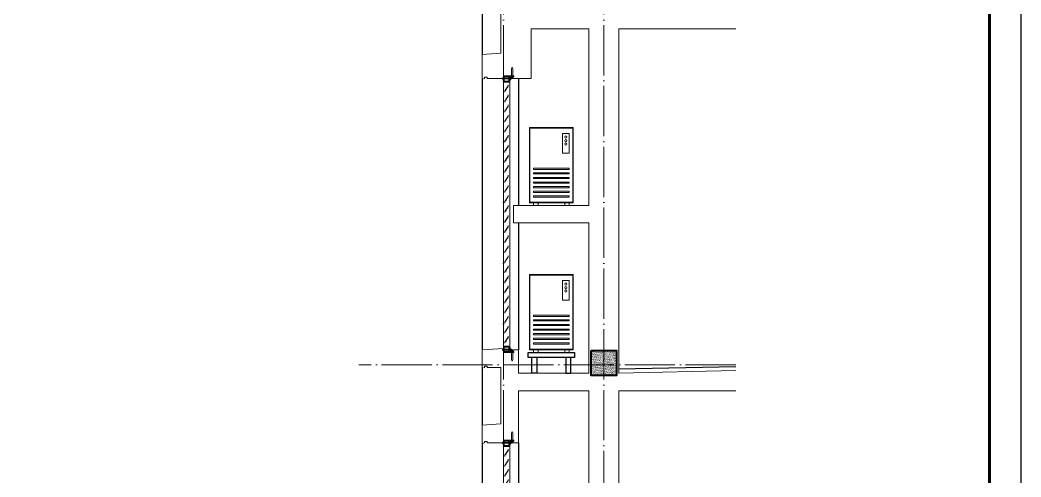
# Model space of a CAD drawing. Extents: x -518115 to 389031, y -231062 to 1628073.
# Drawn here: x 184910 to 192880, y -205697 to -202060 of the extents above; entities that cross this region are included whole.
import ezdxf

# ---------------------------------------------------------------- set-up
doc = ezdxf.new("R2010")
doc.units = 0
doc.header["$LTSCALE"] = 1000
doc.header["$MEASUREMENT"] = 0
doc.linetypes.add('DOTE', pattern=[2.4200000000000004, 2, -0.2, 0.02, -0.2])
for name, color, linetype, lineweight in [('DOTE', 19, 'DOTE', 9), ('WALL', 9, 'Continuous', 40), ('内粉刷', 37, 'Continuous', 9), ('平面-空调室外机', 143, 'Continuous', 9), ('立面-百叶', 36, 'Continuous', 9)]:
    doc.layers.add(name, color=color, linetype=linetype, lineweight=lineweight)
for name, color, linetype in [('图框', 140, 'Continuous'), ('看线', 251, 'Continuous'), ('空调外机', 8, 'Continuous'), ('立面-看线', 251, 'Continuous')]:
    doc.layers.add(name, color=color, linetype=linetype)

# ---------------------------------------------------------------- blocks, each defined once
blk = doc.blocks.new('GFDDDDRG')
at = {"layer": '图框'}
blk.add_lwpolyline([(923309.7791572664, -107436.9617041193), (923309.7791572663, -159999.4617041193), (893609.7791572664, -159999.4617041193), (893609.7791572665, -107436.9617041193)], close=True, dxfattribs=at)
blk.add_lwpolyline([(923309.7791572664, -107436.9617041193), (923309.7791572663, -159999.4617041193), (893609.7791572664, -159999.4617041193), (893609.7791572665, -107436.9617041193)], close=True, dxfattribs=at)
at = {"layer": '图框', "const_width": 50}
blk.add_lwpolyline([(894109.7791572664, -159499.4617041193), (922809.7791572663, -159499.4617041193), (922809.7791572664, -108686.9617041193), (894109.7791572665, -108686.9617041193)], close=True, dxfattribs=at)
blk = doc.blocks.new('A$C245D61ED')
at = {"layer": '立面-百叶'}
for p, q in [((45.9332698637154, 0), (79.65020983363502, 0)), ((61.77797113358974, 57.30698982649483), (65.68133247620426, 69.84795687533915)), ((61.77797113358974, 0), (61.77797113358974, 57.30698982649483)), ((65.68133247620426, 69.84795687533915), (69.97049116063863, 57.27263177745044)), ((69.97049116063863, 0), (69.97049116063863, 57.27263177745044)), ((79.65020983363502, -6.25), (79.65020983363502, 0)), ((-7.513732528081164, -18.28164421324618), (-11.08771435450763, -18.28164421324618)), ((-7.513732528081164, -22.83817052398808), (-11.08771435450763, -22.83817052398808)), ((-7.513732528081164, -18.28164421324618), (-7.513732528081164, -22.83817052398808)), ((-4.066730497637764, -2149.993840984884), (-4.066730136517435, -49.99999998533167)), ((38.43326986348256, -17.87968075927347), (3.433269863715395, -17.87968075927347)), ((38.43326986348256, -24.12968075927347), (3.433269863715395, -24.12968075927347)), ((45.93326950236224, -2149.993840984884), (45.93326986348256, -49.99999998533167)), ((52.18326986324973, -6.25), (52.18326986324973, -31.65020588808693)), ((52.18326986324973, -6.25), (79.65020983363502, -6.25)), ((61.32767411856912, -17.87968075927347), (52.18326986324973, -17.87968075927347)), ((61.32767411856912, -24.12968075927347), (52.18326986324973, -24.12968075927347)), ((61.32767411856912, -24.12968075927347), (61.32767411856912, -17.87968075927347)), ((63.37071114568971, -10.15267948550172), (63.37071114568971, -14.38324509444647)), ((63.37071114568971, -10.15267948550172), (68.76432657032274, -10.15267948550172)), ((68.76432657032274, -10.15267948550172), (68.76432657032274, -14.38324509444647)), ((-7.513732883846387, -2177.15567046043), (-11.08771471050568, -2177.15567046043)), ((-7.513732883846387, -2181.712196771172), (-11.08771471050568, -2181.712196771172)), ((-7.513732883846387, -2181.712196771172), (-7.513732883846387, -2177.15567046043)), ((38.43326950748451, -2175.864160225377), (3.433269507950172, -2175.864160225377)), ((38.43326950748451, -2182.114160225261), (3.433269507950172, -2182.114160225261)), ((45.93326950795017, -2199.993840984418), (79.6502094778698, -2199.993840984418)), ((52.18326950748451, -2193.743840984418), (52.18326950748451, -2168.343635096448)), ((61.3276737628039, -2175.864160225377), (52.18326950748451, -2175.864160225261)), ((61.3276737628039, -2182.114160225261), (52.18326950748451, -2182.114160225261)), ((52.18326950748451, -2193.743840984418), (79.6502094778698, -2193.743840984418)), ((61.3276737628039, -2175.864160225377), (61.3276737628039, -2182.114160225261)), ((61.77797077759169, -2199.993840984418), (61.77797077759169, -2257.300830811029)), ((63.37071078969166, -2189.841161499149), (63.37071078969166, -2185.610595889972)), ((63.37071078969166, -2189.841161499149), (68.76432621432468, -2189.841161499149)), ((68.76432621432468, -2189.841161499149), (68.76432621432468, -2185.610595889972)), ((69.97049080464058, -2199.993840984418), (69.97049080464058, -2257.266472762101)), ((79.6502094778698, -2193.743840984418), (79.6502094778698, -2199.993840984418)), ((61.77797077759169, -2257.300830811029), (65.68133212043904, -2269.841797859757)), ((65.68133212043904, -2269.841797859757), (69.97049080464058, -2257.266472762101))]:
    blk.add_line(p, q, dxfattribs=at)
for points in [[(-4.066730136284605, 0), (-4.066730136284605, -49.99999999976717), (45.93326986324973, -49.99999999976717), (45.93326986324973, 0)], [(3.433269863715395, -7.5), (3.433269863715395, -42.49999999976717), (38.43326986348256, -42.49999999976717), (38.43326986348256, -7.5)]]:
    blk.add_lwpolyline(points, close=True, dxfattribs=at)
for points in [[(18.59793406655081, -109.9707478240598, 0.3813821016067241), (16.16924700397067, -107.2061810116284, -0.5611904343643428), (16.05092560104094, -106.945946177002), (25.81561340414919, -92.55144950177055, -0.561190434365186), (26.10115430201404, -92.5651797367027, 0.3813821016064471), (29.56773789902218, -93.79974389821291, 0.4332519671240395), (29.65530570992269, -93.57163427688647), (29.28474967204966, -92.80675529688597, 0.3728246932728266), (28.98259657458402, -92.67688944377005, -2.886751345948459), (30.02933500078507, -91.13385262549855, 0.372824693272877), (30.26170553662814, -91.36658759985585), (31.10938818310387, -91.42811614787206, 0.4332519671237383), (31.28896302473731, -91.26242065313272, 0.3813821016067045), (28.86027596215717, -88.4978538408177, -0.5611904343652088), (28.74195455922745, -88.23761900607497), (34.39655385701917, -79.9019596966682), (34.39655385701917, -70.99424015253317), (33.559267986333, -70.99424015253317), (33.559267986333, -79.64476479205769), (6.532076686853543, -119.4865726559656), (6.532076686853543, -128.1370972954901), (7.369362557539716, -128.1370972954901), (7.369362557539716, -119.7437675604597), (13.12458444596268, -111.2597766725812, -0.5611904343648275), (13.41012534382753, -111.2735069075134, 0.381382101606589), (16.87670894130133, -112.5080710690236, 0.4332519671240395), (16.96427675173618, -112.2799614476971), (16.59372071386315, -111.5150824676966, 0.3728246932728266), (16.29156761686318, -111.3852166146971, -2.886751345948459), (17.33830604306422, -109.8421797963092, 0.372824693272877), (17.5706765789073, -110.0749147706665), (18.41835922491737, -110.1364433186827, 0.4332519671237384)], [(18.59793406655081, -189.9707478240598, 0.3813821016067241), (16.16924700397067, -187.2061810116284, -0.5611904343643428), (16.05092560104094, -186.945946177002), (25.81561340414919, -172.5514495017705, -0.561190434365186), (26.10115430201404, -172.5651797367027, 0.3813821016064471), (29.56773789902218, -173.7997438982129, 0.4332519671240395), (29.65530570992269, -173.5716342768865), (29.28474967204966, -172.806755296886, 0.3728246932728266), (28.98259657458402, -172.6768894437701, -2.886751345948459), (30.02933500078507, -171.1338526254985, 0.372824693272877), (30.26170553662814, -171.3665875998558), (31.10938818310387, -171.4281161478721, 0.4332519671237383), (31.28896302473731, -171.2624206531327, 0.3813821016067045), (28.86027596215717, -168.4978538408177, -0.5611904343652088), (28.74195455922745, -168.237619006075), (34.39655385701917, -159.9019596966682), (34.39655385701917, -150.9942401525332), (33.559267986333, -150.9942401525332), (33.559267986333, -159.6447647920577), (6.532076686853543, -199.4865726559656), (6.532076686853543, -208.1370972954901), (7.369362557539716, -208.1370972954901), (7.369362557539716, -199.7437675604597), (13.12458444596268, -191.2597766725812, -0.5611904343648275), (13.41012534382753, -191.2735069075134, 0.381382101606589), (16.87670894130133, -192.5080710690236, 0.4332519671240395), (16.96427675173618, -192.2799614476971), (16.59372071386315, -191.5150824676966, 0.3728246932728266), (16.29156761686318, -191.3852166146971, -2.886751345948459), (17.33830604306422, -189.8421797963092, 0.372824693272877), (17.5706765789073, -190.0749147706665), (18.41835922491737, -190.1364433186827, 0.4332519671237384)], [(18.59793406655081, -269.9707478240598, 0.3813821016067241), (16.16924700397067, -267.2061810116284, -0.5611904343643428), (16.05092560104094, -266.945946177002), (25.81561340414919, -252.5514495017705, -0.561190434365186), (26.10115430201404, -252.5651797367027, 0.3813821016064471), (29.56773789902218, -253.7997438982129, 0.4332519671240395), (29.65530570992269, -253.5716342768865), (29.28474967204966, -252.806755296886, 0.3728246932728266), (28.98259657458402, -252.6768894437701, -2.886751345948459), (30.02933500078507, -251.1338526254985, 0.372824693272877), (30.26170553662814, -251.3665875998558), (31.10938818310387, -251.4281161478721, 0.4332519671237383), (31.28896302473731, -251.2624206531327, 0.3813821016067045), (28.86027596215717, -248.4978538408177, -0.5611904343652088), (28.74195455922745, -248.237619006075), (34.39655385701917, -239.9019596966682), (34.39655385701917, -230.9942401525332), (33.559267986333, -230.9942401525332), (33.559267986333, -239.6447647920577), (6.532076686853543, -279.4865726559656), (6.532076686853543, -288.1370972954901), (7.369362557539716, -288.1370972954901), (7.369362557539716, -279.7437675604597), (13.12458444596268, -271.2597766725812, -0.5611904343648275), (13.41012534382753, -271.2735069075134, 0.381382101606589), (16.87670894130133, -272.5080710690236, 0.4332519671240395), (16.96427675173618, -272.2799614476971), (16.59372071386315, -271.5150824676966, 0.3728246932728266), (16.29156761686318, -271.3852166146971, -2.886751345948459), (17.33830604306422, -269.8421797963092, 0.372824693272877), (17.5706765789073, -270.0749147706665), (18.41835922491737, -270.1364433186827, 0.4332519671237384)], [(18.59793406655081, -349.9707478240598, 0.3813821016067241), (16.16924700397067, -347.2061810116284, -0.5611904343643428), (16.05092560104094, -346.945946177002), (25.81561340414919, -332.5514495017705, -0.561190434365186), (26.10115430201404, -332.5651797367027, 0.3813821016064471), (29.56773789902218, -333.7997438982129, 0.4332519671240395), (29.65530570992269, -333.5716342768865), (29.28474967204966, -332.806755296886, 0.3728246932728266), (28.98259657458402, -332.6768894437701, -2.886751345948459), (30.02933500078507, -331.1338526254985, 0.372824693272877), (30.26170553662814, -331.3665875998558), (31.10938818310387, -331.4281161478721, 0.4332519671237383), (31.28896302473731, -331.2624206531327, 0.3813821016067045), (28.86027596215717, -328.4978538408177, -0.5611904343652088), (28.74195455922745, -328.237619006075), (34.39655385701917, -319.9019596966682), (34.39655385701917, -310.9942401525332), (33.559267986333, -310.9942401525332), (33.559267986333, -319.6447647920577), (6.532076686853543, -359.4865726559656), (6.532076686853543, -368.1370972954901), (7.369362557539716, -368.1370972954901), (7.369362557539716, -359.7437675604597), (13.12458444596268, -351.2597766725812, -0.5611904343648275), (13.41012534382753, -351.2735069075134, 0.381382101606589), (16.87670894130133, -352.5080710690236, 0.4332519671240395), (16.96427675173618, -352.2799614476971), (16.59372071386315, -351.5150824676966, 0.3728246932728266), (16.29156761686318, -351.3852166146971, -2.886751345948459), (17.33830604306422, -349.8421797963092, 0.372824693272877), (17.5706765789073, -350.0749147706665), (18.41835922491737, -350.1364433186827, 0.4332519671237384)], [(18.59793406655081, -429.9707478240598, 0.3813821016067241), (16.16924700397067, -427.2061810116284, -0.5611904343643428), (16.05092560104094, -426.945946177002), (25.81561340414919, -412.5514495017705, -0.561190434365186), (26.10115430201404, -412.5651797367027, 0.3813821016064471), (29.56773789902218, -413.7997438982129, 0.4332519671240395), (29.65530570992269, -413.5716342768865), (29.28474967204966, -412.806755296886, 0.3728246932728266), (28.98259657458402, -412.6768894437701, -2.886751345948459), (30.02933500078507, -411.1338526254985, 0.372824693272877), (30.26170553662814, -411.3665875998558), (31.10938818310387, -411.4281161478721, 0.4332519671237383), (31.28896302473731, -411.2624206531327, 0.3813821016067045), (28.86027596215717, -408.4978538408177, -0.5611904343652088), (28.74195455922745, -408.237619006075), (34.39655385701917, -399.9019596966682), (34.39655385701917, -390.9942401525332), (33.559267986333, -390.9942401525332), (33.559267986333, -399.6447647920577), (6.532076686853543, -439.4865726559656), (6.532076686853543, -448.1370972954901), (7.369362557539716, -448.1370972954901), (7.369362557539716, -439.7437675604597), (13.12458444596268, -431.2597766725812, -0.5611904343648275), (13.41012534382753, -431.2735069075134, 0.381382101606589), (16.87670894130133, -432.5080710690236, 0.4332519671240395), (16.96427675173618, -432.2799614476971), (16.59372071386315, -431.5150824676966, 0.3728246932728266), (16.29156761686318, -431.3852166146971, -2.886751345948459), (17.33830604306422, -429.8421797963092, 0.372824693272877), (17.5706765789073, -430.0749147706665), (18.41835922491737, -430.1364433186827, 0.4332519671237384)], [(18.59793406655081, -509.9707478240598, 0.3813821016067241), (16.16924700397067, -507.2061810116284, -0.5611904343643428), (16.05092560104094, -506.945946177002), (25.81561340414919, -492.5514495017705, -0.561190434365186), (26.10115430201404, -492.5651797367027, 0.3813821016064471), (29.56773789902218, -493.7997438982129, 0.4332519671240395), (29.65530570992269, -493.5716342768865), (29.28474967204966, -492.806755296886, 0.3728246932728266), (28.98259657458402, -492.6768894437701, -2.886751345948459), (30.02933500078507, -491.1338526254985, 0.372824693272877), (30.26170553662814, -491.3665875998558), (31.10938818310387, -491.4281161478721, 0.4332519671237383), (31.28896302473731, -491.2624206531327, 0.3813821016067045), (28.86027596215717, -488.4978538408177, -0.5611904343652088), (28.74195455922745, -488.237619006075), (34.39655385701917, -479.9019596966682), (34.39655385701917, -470.9942401525332), (33.559267986333, -470.9942401525332), (33.559267986333, -479.6447647920577), (6.532076686853543, -519.4865726559656), (6.532076686853543, -528.1370972954901), (7.369362557539716, -528.1370972954901), (7.369362557539716, -519.7437675604597), (13.12458444596268, -511.2597766725812, -0.5611904343648275), (13.41012534382753, -511.2735069075134, 0.381382101606589), (16.87670894130133, -512.5080710690236, 0.4332519671240395), (16.96427675173618, -512.2799614476971), (16.59372071386315, -511.5150824676966, 0.3728246932728266), (16.29156761686318, -511.3852166146971, -2.886751345948459), (17.33830604306422, -509.8421797963092, 0.372824693272877), (17.5706765789073, -510.0749147706665), (18.41835922491737, -510.1364433186827, 0.4332519671237384)], [(18.59793406655081, -589.9707478240598, 0.3813821016067241), (16.16924700397067, -587.2061810116284, -0.5611904343643428), (16.05092560104094, -586.945946177002), (25.81561340414919, -572.5514495017705, -0.561190434365186), (26.10115430201404, -572.5651797367027, 0.3813821016064471), (29.56773789902218, -573.7997438982129, 0.4332519671240395), (29.65530570992269, -573.5716342768865), (29.28474967204966, -572.806755296886, 0.3728246932728266), (28.98259657458402, -572.67688944377, -2.886751345948459), (30.02933500078507, -571.1338526254985, 0.372824693272877), (30.26170553662814, -571.3665875998558), (31.10938818310387, -571.4281161478721, 0.4332519671237383), (31.28896302473731, -571.2624206531327, 0.3813821016067045), (28.86027596215717, -568.4978538408177, -0.5611904343652088), (28.74195455922745, -568.237619006075), (34.39655385701917, -559.9019596966682), (34.39655385701917, -550.9942401525332), (33.559267986333, -550.9942401525332), (33.559267986333, -559.6447647920577), (6.532076686853543, -599.4865726559656), (6.532076686853543, -608.1370972954901), (7.369362557539716, -608.1370972954901), (7.369362557539716, -599.7437675604597), (13.12458444596268, -591.2597766725812, -0.5611904343648275), (13.41012534382753, -591.2735069075134, 0.381382101606589), (16.87670894130133, -592.5080710690236, 0.4332519671240395), (16.96427675173618, -592.2799614476971), (16.59372071386315, -591.5150824676966, 0.3728246932728266), (16.29156761686318, -591.3852166146971, -2.886751345948459), (17.33830604306422, -589.8421797963092, 0.372824693272877), (17.5706765789073, -590.0749147706665), (18.41835922491737, -590.1364433186827, 0.4332519671237384)], [(18.59793406655081, -669.9707478240598, 0.3813821016067241), (16.16924700397067, -667.2061810116284, -0.5611904343643428), (16.05092560104094, -666.945946177002), (25.81561340414919, -652.5514495017705, -0.561190434365186), (26.10115430201404, -652.5651797367027, 0.3813821016064471), (29.56773789902218, -653.7997438982129, 0.4332519671240395), (29.65530570992269, -653.5716342768865), (29.28474967204966, -652.806755296886, 0.3728246932728266), (28.98259657458402, -652.67688944377, -2.886751345948459), (30.02933500078507, -651.1338526254985, 0.372824693272877), (30.26170553662814, -651.3665875998558), (31.10938818310387, -651.4281161478721, 0.4332519671237383), (31.28896302473731, -651.2624206531327, 0.3813821016067045), (28.86027596215717, -648.4978538408177, -0.5611904343652088), (28.74195455922745, -648.237619006075), (34.39655385701917, -639.9019596966682), (34.39655385701917, -630.9942401525332), (33.559267986333, -630.9942401525332), (33.559267986333, -639.6447647920577), (6.532076686853543, -679.4865726559656), (6.532076686853543, -688.1370972954901), (7.369362557539716, -688.1370972954901), (7.369362557539716, -679.7437675604597), (13.12458444596268, -671.2597766725812, -0.5611904343648275), (13.41012534382753, -671.2735069075134, 0.381382101606589), (16.87670894130133, -672.5080710690236, 0.4332519671240395), (16.96427675173618, -672.2799614476971), (16.59372071386315, -671.5150824676966, 0.3728246932728266), (16.29156761686318, -671.3852166146971, -2.886751345948459), (17.33830604306422, -669.8421797963092, 0.372824693272877), (17.5706765789073, -670.0749147706665), (18.41835922491737, -670.1364433186827, 0.4332519671237384)], [(18.59793406655081, -749.9707478240598, 0.3813821016067241), (16.16924700397067, -747.2061810116284, -0.5611904343643428), (16.05092560104094, -746.945946177002), (25.81561340414919, -732.5514495017705, -0.561190434365186), (26.10115430201404, -732.5651797367027, 0.3813821016064471), (29.56773789902218, -733.7997438982129, 0.4332519671240395), (29.65530570992269, -733.5716342768865), (29.28474967204966, -732.806755296886, 0.3728246932728266), (28.98259657458402, -732.67688944377, -2.886751345948459), (30.02933500078507, -731.1338526254985, 0.372824693272877), (30.26170553662814, -731.3665875998558), (31.10938818310387, -731.4281161478721, 0.4332519671237383), (31.28896302473731, -731.2624206531327, 0.3813821016067045), (28.86027596215717, -728.4978538408177, -0.5611904343652088), (28.74195455922745, -728.237619006075), (34.39655385701917, -719.9019596966682), (34.39655385701917, -710.9942401525332), (33.559267986333, -710.9942401525332), (33.559267986333, -719.6447647920577), (6.532076686853543, -759.4865726559656), (6.532076686853543, -768.1370972954901), (7.369362557539716, -768.1370972954901), (7.369362557539716, -759.7437675604597), (13.12458444596268, -751.2597766725812, -0.5611904343648275), (13.41012534382753, -751.2735069075134, 0.381382101606589), (16.87670894130133, -752.5080710690236, 0.4332519671240395), (16.96427675173618, -752.2799614476971), (16.59372071386315, -751.5150824676966, 0.3728246932728266), (16.29156761686318, -751.3852166146971, -2.886751345948459), (17.33830604306422, -749.8421797963092, 0.372824693272877), (17.5706765789073, -750.0749147706665), (18.41835922491737, -750.1364433186827, 0.4332519671237384)], [(18.59793406655081, -829.9707478240598, 0.3813821016067241), (16.16924700397067, -827.2061810116284, -0.5611904343643428), (16.05092560104094, -826.945946177002), (25.81561340414919, -812.5514495017705, -0.561190434365186), (26.10115430201404, -812.5651797367027, 0.3813821016064471), (29.56773789902218, -813.7997438982129, 0.4332519671240395), (29.65530570992269, -813.5716342768865), (29.28474967204966, -812.806755296886, 0.3728246932728266), (28.98259657458402, -812.67688944377, -2.886751345948459), (30.02933500078507, -811.1338526254985, 0.372824693272877), (30.26170553662814, -811.3665875998558), (31.10938818310387, -811.4281161478721, 0.4332519671237383), (31.28896302473731, -811.2624206531327, 0.3813821016067045), (28.86027596215717, -808.4978538408177, -0.5611904343652088), (28.74195455922745, -808.237619006075), (34.39655385701917, -799.9019596966682), (34.39655385701917, -790.9942401525332), (33.559267986333, -790.9942401525332), (33.559267986333, -799.6447647920577), (6.532076686853543, -839.4865726559656), (6.532076686853543, -848.1370972954901), (7.369362557539716, -848.1370972954901), (7.369362557539716, -839.7437675604597), (13.12458444596268, -831.2597766725812, -0.5611904343648275), (13.41012534382753, -831.2735069075134, 0.381382101606589), (16.87670894130133, -832.5080710690236, 0.4332519671240395), (16.96427675173618, -832.2799614476971), (16.59372071386315, -831.5150824676966, 0.3728246932728266), (16.29156761686318, -831.3852166146971, -2.886751345948459), (17.33830604306422, -829.8421797963092, 0.372824693272877), (17.5706765789073, -830.0749147706665), (18.41835922491737, -830.1364433186827, 0.4332519671237384)], [(18.59793406655081, -909.9707478240598, 0.3813821016067241), (16.16924700397067, -907.2061810116284, -0.5611904343643428), (16.05092560104094, -906.945946177002), (25.81561340414919, -892.5514495017705, -0.561190434365186), (26.10115430201404, -892.5651797367027, 0.3813821016064471), (29.56773789902218, -893.7997438982129, 0.4332519671240395), (29.65530570992269, -893.5716342768865), (29.28474967204966, -892.806755296886, 0.3728246932728266), (28.98259657458402, -892.67688944377, -2.886751345948459), (30.02933500078507, -891.1338526254985, 0.372824693272877), (30.26170553662814, -891.3665875998558), (31.10938818310387, -891.4281161478721, 0.4332519671237383), (31.28896302473731, -891.2624206531327, 0.3813821016067045), (28.86027596215717, -888.4978538408177, -0.5611904343652088), (28.74195455922745, -888.237619006075), (34.39655385701917, -879.9019596966682), (34.39655385701917, -870.9942401525332), (33.559267986333, -870.9942401525332), (33.559267986333, -879.6447647920577), (6.532076686853543, -919.4865726559656), (6.532076686853543, -928.1370972954901), (7.369362557539716, -928.1370972954901), (7.369362557539716, -919.7437675604597), (13.12458444596268, -911.2597766725812, -0.5611904343648275), (13.41012534382753, -911.2735069075134, 0.381382101606589), (16.87670894130133, -912.5080710690236, 0.4332519671240395), (16.96427675173618, -912.2799614476971), (16.59372071386315, -911.5150824676966, 0.3728246932728266), (16.29156761686318, -911.3852166146971, -2.886751345948459), (17.33830604306422, -909.8421797963092, 0.372824693272877), (17.5706765789073, -910.0749147706665), (18.41835922491737, -910.1364433186827, 0.4332519671237384)], [(18.59793406655081, -989.9707478240598, 0.3813821016067241), (16.16924700397067, -987.2061810116284, -0.5611904343643428), (16.05092560104094, -986.945946177002), (25.81561340414919, -972.5514495017705, -0.561190434365186), (26.10115430201404, -972.5651797367027, 0.3813821016064471), (29.56773789902218, -973.7997438982129, 0.4332519671240395), (29.65530570992269, -973.5716342768865), (29.28474967204966, -972.806755296886, 0.3728246932728266), (28.98259657458402, -972.67688944377, -2.886751345948459), (30.02933500078507, -971.1338526254985, 0.372824693272877), (30.26170553662814, -971.3665875998558), (31.10938818310387, -971.4281161478721, 0.4332519671237383), (31.28896302473731, -971.2624206531327, 0.3813821016067045), (28.86027596215717, -968.4978538408177, -0.5611904343652088), (28.74195455922745, -968.237619006075), (34.39655385701917, -959.9019596966682), (34.39655385701917, -950.9942401525332), (33.559267986333, -950.9942401525332), (33.559267986333, -959.6447647920577), (6.532076686853543, -999.4865726559656), (6.532076686853543, -1008.13709729549), (7.369362557539716, -1008.13709729549), (7.369362557539716, -999.7437675604597), (13.12458444596268, -991.2597766725812, -0.5611904343648275), (13.41012534382753, -991.2735069075134, 0.381382101606589), (16.87670894130133, -992.5080710690236, 0.4332519671240395), (16.96427675173618, -992.2799614476971), (16.59372071386315, -991.5150824676966, 0.3728246932728266), (16.29156761686318, -991.3852166146971, -2.886751345948459), (17.33830604306422, -989.8421797963092, 0.372824693272877), (17.5706765789073, -990.0749147706665), (18.41835922491737, -990.1364433186827, 0.4332519671237384)], [(18.59793406655081, -1069.97074782406, 0.3813821016067241), (16.16924700397067, -1067.206181011628, -0.5611904343643428), (16.05092560104094, -1066.945946177002), (25.81561340414919, -1052.551449501771, -0.561190434365186), (26.10115430201404, -1052.565179736703, 0.3813821016064471), (29.56773789902218, -1053.799743898213, 0.4332519671240395), (29.65530570992269, -1053.571634276886), (29.28474967204966, -1052.806755296886, 0.3728246932728266), (28.98259657458402, -1052.67688944377, -2.886751345948459), (30.02933500078507, -1051.133852625499, 0.372824693272877), (30.26170553662814, -1051.366587599856), (31.10938818310387, -1051.428116147872, 0.4332519671237383), (31.28896302473731, -1051.262420653133, 0.3813821016067045), (28.86027596215717, -1048.497853840818, -0.5611904343652088), (28.74195455922745, -1048.237619006075), (34.39655385701917, -1039.901959696668), (34.39655385701917, -1030.994240152533), (33.559267986333, -1030.994240152533), (33.559267986333, -1039.644764792058), (6.532076686853543, -1079.486572655966), (6.532076686853543, -1088.13709729549), (7.369362557539716, -1088.13709729549), (7.369362557539716, -1079.74376756046), (13.12458444596268, -1071.259776672581, -0.5611904343648275), (13.41012534382753, -1071.273506907513, 0.381382101606589), (16.87670894130133, -1072.508071069024, 0.4332519671240395), (16.96427675173618, -1072.279961447697), (16.59372071386315, -1071.515082467697, 0.3728246932728266), (16.29156761686318, -1071.385216614697, -2.886751345948459), (17.33830604306422, -1069.842179796309, 0.372824693272877), (17.5706765789073, -1070.074914770667), (18.41835922491737, -1070.136443318683, 0.4332519671237384)], [(18.59793406655081, -1149.97074782406, 0.3813821016067241), (16.16924700397067, -1147.206181011628, -0.5611904343643428), (16.05092560104094, -1146.945946177002), (25.81561340414919, -1132.551449501771, -0.561190434365186), (26.10115430201404, -1132.565179736703, 0.3813821016064471), (29.56773789902218, -1133.799743898213, 0.4332519671240395), (29.65530570992269, -1133.571634276886), (29.28474967204966, -1132.806755296886, 0.3728246932728266), (28.98259657458402, -1132.67688944377, -2.886751345948459), (30.02933500078507, -1131.133852625499, 0.372824693272877), (30.26170553662814, -1131.366587599856), (31.10938818310387, -1131.428116147872, 0.4332519671237383), (31.28896302473731, -1131.262420653133, 0.3813821016067045), (28.86027596215717, -1128.497853840818, -0.5611904343652088), (28.74195455922745, -1128.237619006075), (34.39655385701917, -1119.901959696668), (34.39655385701917, -1110.994240152533), (33.559267986333, -1110.994240152533), (33.559267986333, -1119.644764792058), (6.532076686853543, -1159.486572655966), (6.532076686853543, -1168.13709729549), (7.369362557539716, -1168.13709729549), (7.369362557539716, -1159.74376756046), (13.12458444596268, -1151.259776672581, -0.5611904343648275), (13.41012534382753, -1151.273506907513, 0.381382101606589), (16.87670894130133, -1152.508071069024, 0.4332519671240395), (16.96427675173618, -1152.279961447697), (16.59372071386315, -1151.515082467697, 0.3728246932728266), (16.29156761686318, -1151.385216614697, -2.886751345948459), (17.33830604306422, -1149.842179796309, 0.372824693272877), (17.5706765789073, -1150.074914770667), (18.41835922491737, -1150.136443318683, 0.4332519671237384)], [(18.59793406655081, -1229.97074782406, 0.3813821016067241), (16.16924700397067, -1227.206181011628, -0.5611904343643428), (16.05092560104094, -1226.945946177002), (25.81561340414919, -1212.551449501771, -0.561190434365186), (26.10115430201404, -1212.565179736703, 0.3813821016064471), (29.56773789902218, -1213.799743898213, 0.4332519671240395), (29.65530570992269, -1213.571634276886), (29.28474967204966, -1212.806755296886, 0.3728246932728266), (28.98259657458402, -1212.67688944377, -2.886751345948459), (30.02933500078507, -1211.133852625499, 0.372824693272877), (30.26170553662814, -1211.366587599856), (31.10938818310387, -1211.428116147872, 0.4332519671237383), (31.28896302473731, -1211.262420653133, 0.3813821016067045), (28.86027596215717, -1208.497853840818, -0.5611904343652088), (28.74195455922745, -1208.237619006075), (34.39655385701917, -1199.901959696668), (34.39655385701917, -1190.994240152533), (33.559267986333, -1190.994240152533), (33.559267986333, -1199.644764792058), (6.532076686853543, -1239.486572655966), (6.532076686853543, -1248.13709729549), (7.369362557539716, -1248.13709729549), (7.369362557539716, -1239.74376756046), (13.12458444596268, -1231.259776672581, -0.5611904343648275), (13.41012534382753, -1231.273506907513, 0.381382101606589), (16.87670894130133, -1232.508071069024, 0.4332519671240395), (16.96427675173618, -1232.279961447697), (16.59372071386315, -1231.515082467697, 0.3728246932728266), (16.29156761686318, -1231.385216614697, -2.886751345948459), (17.33830604306422, -1229.842179796309, 0.372824693272877), (17.5706765789073, -1230.074914770667), (18.41835922491737, -1230.136443318683, 0.4332519671237384)], [(18.59793406655081, -1309.97074782406, 0.3813821016067241), (16.16924700397067, -1307.206181011628, -0.5611904343643428), (16.05092560104094, -1306.945946177002), (25.81561340414919, -1292.551449501771, -0.561190434365186), (26.10115430201404, -1292.565179736703, 0.3813821016064471), (29.56773789902218, -1293.799743898213, 0.4332519671240395), (29.65530570992269, -1293.571634276886), (29.28474967204966, -1292.806755296886, 0.3728246932728266), (28.98259657458402, -1292.67688944377, -2.886751345948459), (30.02933500078507, -1291.133852625499, 0.372824693272877), (30.26170553662814, -1291.366587599856), (31.10938818310387, -1291.428116147872, 0.4332519671237383), (31.28896302473731, -1291.262420653133, 0.3813821016067045), (28.86027596215717, -1288.497853840818, -0.5611904343652088), (28.74195455922745, -1288.237619006075), (34.39655385701917, -1279.901959696668), (34.39655385701917, -1270.994240152533), (33.559267986333, -1270.994240152533), (33.559267986333, -1279.644764792058), (6.532076686853543, -1319.486572655966), (6.532076686853543, -1328.13709729549), (7.369362557539716, -1328.13709729549), (7.369362557539716, -1319.74376756046), (13.12458444596268, -1311.259776672581, -0.5611904343648275), (13.41012534382753, -1311.273506907513, 0.381382101606589), (16.87670894130133, -1312.508071069024, 0.4332519671240395), (16.96427675173618, -1312.279961447697), (16.59372071386315, -1311.515082467697, 0.3728246932728266), (16.29156761686318, -1311.385216614697, -2.886751345948459), (17.33830604306422, -1309.842179796309, 0.372824693272877), (17.5706765789073, -1310.074914770667), (18.41835922491737, -1310.136443318683, 0.4332519671237384)], [(18.59793406655081, -1389.97074782406, 0.3813821016067241), (16.16924700397067, -1387.206181011628, -0.5611904343643428), (16.05092560104094, -1386.945946177002), (25.81561340414919, -1372.551449501771, -0.561190434365186), (26.10115430201404, -1372.565179736703, 0.3813821016064471), (29.56773789902218, -1373.799743898213, 0.4332519671240395), (29.65530570992269, -1373.571634276886), (29.28474967204966, -1372.806755296886, 0.3728246932728266), (28.98259657458402, -1372.67688944377, -2.886751345948459), (30.02933500078507, -1371.133852625499, 0.372824693272877), (30.26170553662814, -1371.366587599856), (31.10938818310387, -1371.428116147872, 0.4332519671237383), (31.28896302473731, -1371.262420653133, 0.3813821016067045), (28.86027596215717, -1368.497853840818, -0.5611904343652088), (28.74195455922745, -1368.237619006075), (34.39655385701917, -1359.901959696668), (34.39655385701917, -1350.994240152533), (33.559267986333, -1350.994240152533), (33.559267986333, -1359.644764792058), (6.532076686853543, -1399.486572655966), (6.532076686853543, -1408.13709729549), (7.369362557539716, -1408.13709729549), (7.369362557539716, -1399.74376756046), (13.12458444596268, -1391.259776672581, -0.5611904343648275), (13.41012534382753, -1391.273506907513, 0.381382101606589), (16.87670894130133, -1392.508071069024, 0.4332519671240395), (16.96427675173618, -1392.279961447697), (16.59372071386315, -1391.515082467697, 0.3728246932728266), (16.29156761686318, -1391.385216614697, -2.886751345948459), (17.33830604306422, -1389.842179796309, 0.372824693272877), (17.5706765789073, -1390.074914770667), (18.41835922491737, -1390.136443318683, 0.4332519671237384)], [(18.59793406655081, -1469.97074782406, 0.3813821016067241), (16.16924700397067, -1467.206181011628, -0.5611904343643428), (16.05092560104094, -1466.945946177002), (25.81561340414919, -1452.551449501771, -0.561190434365186), (26.10115430201404, -1452.565179736703, 0.3813821016064471), (29.56773789902218, -1453.799743898213, 0.4332519671240395), (29.65530570992269, -1453.571634276886), (29.28474967204966, -1452.806755296886, 0.3728246932728266), (28.98259657458402, -1452.67688944377, -2.886751345948459), (30.02933500078507, -1451.133852625499, 0.372824693272877), (30.26170553662814, -1451.366587599856), (31.10938818310387, -1451.428116147872, 0.4332519671237383), (31.28896302473731, -1451.262420653133, 0.3813821016067045), (28.86027596215717, -1448.497853840818, -0.5611904343652088), (28.74195455922745, -1448.237619006075), (34.39655385701917, -1439.901959696668), (34.39655385701917, -1430.994240152533), (33.559267986333, -1430.994240152533), (33.559267986333, -1439.644764792058), (6.532076686853543, -1479.486572655966), (6.532076686853543, -1488.13709729549), (7.369362557539716, -1488.13709729549), (7.369362557539716, -1479.74376756046), (13.12458444596268, -1471.259776672581, -0.5611904343648275), (13.41012534382753, -1471.273506907513, 0.381382101606589), (16.87670894130133, -1472.508071069024, 0.4332519671240395), (16.96427675173618, -1472.279961447697), (16.59372071386315, -1471.515082467697, 0.3728246932728266), (16.29156761686318, -1471.385216614697, -2.886751345948459), (17.33830604306422, -1469.842179796309, 0.372824693272877), (17.5706765789073, -1470.074914770667), (18.41835922491737, -1470.136443318683, 0.4332519671237384)], [(18.59793406655081, -1549.97074782406, 0.3813821016067241), (16.16924700397067, -1547.206181011628, -0.5611904343643428), (16.05092560104094, -1546.945946177002), (25.81561340414919, -1532.551449501771, -0.561190434365186), (26.10115430201404, -1532.565179736703, 0.3813821016064471), (29.56773789902218, -1533.799743898213, 0.4332519671240395), (29.65530570992269, -1533.571634276886), (29.28474967204966, -1532.806755296886, 0.3728246932728266), (28.98259657458402, -1532.67688944377, -2.886751345948459), (30.02933500078507, -1531.133852625499, 0.372824693272877), (30.26170553662814, -1531.366587599856), (31.10938818310387, -1531.428116147872, 0.4332519671237383), (31.28896302473731, -1531.262420653133, 0.3813821016067045), (28.86027596215717, -1528.497853840818, -0.5611904343652088), (28.74195455922745, -1528.237619006075), (34.39655385701917, -1519.901959696668), (34.39655385701917, -1510.994240152533), (33.559267986333, -1510.994240152533), (33.559267986333, -1519.644764792058), (6.532076686853543, -1559.486572655966), (6.532076686853543, -1568.13709729549), (7.369362557539716, -1568.13709729549), (7.369362557539716, -1559.74376756046), (13.12458444596268, -1551.259776672581, -0.5611904343648275), (13.41012534382753, -1551.273506907513, 0.381382101606589), (16.87670894130133, -1552.508071069024, 0.4332519671240395), (16.96427675173618, -1552.279961447697), (16.59372071386315, -1551.515082467697, 0.3728246932728266), (16.29156761686318, -1551.385216614697, -2.886751345948459), (17.33830604306422, -1549.842179796309, 0.372824693272877), (17.5706765789073, -1550.074914770667), (18.41835922491737, -1550.136443318683, 0.4332519671237384)], [(18.59793406655081, -1629.97074782406, 0.3813821016067241), (16.16924700397067, -1627.206181011628, -0.5611904343643428), (16.05092560104094, -1626.945946177002), (25.81561340414919, -1612.551449501771, -0.561190434365186), (26.10115430201404, -1612.565179736703, 0.3813821016064471), (29.56773789902218, -1613.799743898213, 0.4332519671240395), (29.65530570992269, -1613.571634276886), (29.28474967204966, -1612.806755296886, 0.3728246932728266), (28.98259657458402, -1612.67688944377, -2.886751345948459), (30.02933500078507, -1611.133852625499, 0.372824693272877), (30.26170553662814, -1611.366587599856), (31.10938818310387, -1611.428116147872, 0.4332519671237383), (31.28896302473731, -1611.262420653133, 0.3813821016067045), (28.86027596215717, -1608.497853840818, -0.5611904343652088), (28.74195455922745, -1608.237619006075), (34.39655385701917, -1599.901959696668), (34.39655385701917, -1590.994240152533), (33.559267986333, -1590.994240152533), (33.559267986333, -1599.644764792058), (6.532076686853543, -1639.486572655966), (6.532076686853543, -1648.13709729549), (7.369362557539716, -1648.13709729549), (7.369362557539716, -1639.74376756046), (13.12458444596268, -1631.259776672581, -0.5611904343648275), (13.41012534382753, -1631.273506907513, 0.381382101606589), (16.87670894130133, -1632.508071069024, 0.4332519671240395), (16.96427675173618, -1632.279961447697), (16.59372071386315, -1631.515082467697, 0.3728246932728266), (16.29156761686318, -1631.385216614697, -2.886751345948459), (17.33830604306422, -1629.842179796309, 0.372824693272877), (17.5706765789073, -1630.074914770667), (18.41835922491737, -1630.136443318683, 0.4332519671237384)], [(18.59793406655081, -1709.97074782406, 0.3813821016067241), (16.16924700397067, -1707.206181011628, -0.5611904343643428), (16.05092560104094, -1706.945946177002), (25.81561340414919, -1692.551449501771, -0.561190434365186), (26.10115430201404, -1692.565179736703, 0.3813821016064471), (29.56773789902218, -1693.799743898213, 0.4332519671240395), (29.65530570992269, -1693.571634276886), (29.28474967204966, -1692.806755296886, 0.3728246932728266), (28.98259657458402, -1692.67688944377, -2.886751345948459), (30.02933500078507, -1691.133852625499, 0.372824693272877), (30.26170553662814, -1691.366587599856), (31.10938818310387, -1691.428116147872, 0.4332519671237383), (31.28896302473731, -1691.262420653133, 0.3813821016067045), (28.86027596215717, -1688.497853840818, -0.5611904343652088), (28.74195455922745, -1688.237619006075), (34.39655385701917, -1679.901959696668), (34.39655385701917, -1670.994240152533), (33.559267986333, -1670.994240152533), (33.559267986333, -1679.644764792058), (6.532076686853543, -1719.486572655966), (6.532076686853543, -1728.13709729549), (7.369362557539716, -1728.13709729549), (7.369362557539716, -1719.74376756046), (13.12458444596268, -1711.259776672581, -0.5611904343648275), (13.41012534382753, -1711.273506907513, 0.381382101606589), (16.87670894130133, -1712.508071069024, 0.4332519671240395), (16.96427675173618, -1712.279961447697), (16.59372071386315, -1711.515082467697, 0.3728246932728266), (16.29156761686318, -1711.385216614697, -2.886751345948459), (17.33830604306422, -1709.842179796309, 0.372824693272877), (17.5706765789073, -1710.074914770667), (18.41835922491737, -1710.136443318683, 0.4332519671237384)], [(18.59793406655081, -1789.97074782406, 0.3813821016067241), (16.16924700397067, -1787.206181011628, -0.5611904343643428), (16.05092560104094, -1786.945946177002), (25.81561340414919, -1772.551449501771, -0.561190434365186), (26.10115430201404, -1772.565179736703, 0.3813821016064471), (29.56773789902218, -1773.799743898213, 0.4332519671240395), (29.65530570992269, -1773.571634276886), (29.28474967204966, -1772.806755296886, 0.3728246932728266), (28.98259657458402, -1772.67688944377, -2.886751345948459), (30.02933500078507, -1771.133852625499, 0.372824693272877), (30.26170553662814, -1771.366587599856), (31.10938818310387, -1771.428116147872, 0.4332519671237383), (31.28896302473731, -1771.262420653133, 0.3813821016067045), (28.86027596215717, -1768.497853840818, -0.5611904343652088), (28.74195455922745, -1768.237619006075), (34.39655385701917, -1759.901959696668), (34.39655385701917, -1750.994240152533), (33.559267986333, -1750.994240152533), (33.559267986333, -1759.644764792058), (6.532076686853543, -1799.486572655966), (6.532076686853543, -1808.13709729549), (7.369362557539716, -1808.13709729549), (7.369362557539716, -1799.74376756046), (13.12458444596268, -1791.259776672581, -0.5611904343648275), (13.41012534382753, -1791.273506907513, 0.381382101606589), (16.87670894130133, -1792.508071069024, 0.4332519671240395), (16.96427675173618, -1792.279961447697), (16.59372071386315, -1791.515082467697, 0.3728246932728266), (16.29156761686318, -1791.385216614697, -2.886751345948459), (17.33830604306422, -1789.842179796309, 0.372824693272877), (17.5706765789073, -1790.074914770667), (18.41835922491737, -1790.136443318683, 0.4332519671237384)], [(18.59793406655081, -1869.97074782406, 0.3813821016067241), (16.16924700397067, -1867.206181011628, -0.5611904343643428), (16.05092560104094, -1866.945946177002), (25.81561340414919, -1852.551449501771, -0.561190434365186), (26.10115430201404, -1852.565179736703, 0.3813821016064471), (29.56773789902218, -1853.799743898213, 0.4332519671240395), (29.65530570992269, -1853.571634276886), (29.28474967204966, -1852.806755296886, 0.3728246932728266), (28.98259657458402, -1852.67688944377, -2.886751345948459), (30.02933500078507, -1851.133852625499, 0.372824693272877), (30.26170553662814, -1851.366587599856), (31.10938818310387, -1851.428116147872, 0.4332519671237383), (31.28896302473731, -1851.262420653133, 0.3813821016067045), (28.86027596215717, -1848.497853840818, -0.5611904343652088), (28.74195455922745, -1848.237619006075), (34.39655385701917, -1839.901959696668), (34.39655385701917, -1830.994240152533), (33.559267986333, -1830.994240152533), (33.559267986333, -1839.644764792058), (6.532076686853543, -1879.486572655966), (6.532076686853543, -1888.13709729549), (7.369362557539716, -1888.13709729549), (7.369362557539716, -1879.74376756046), (13.12458444596268, -1871.259776672581, -0.5611904343648275), (13.41012534382753, -1871.273506907513, 0.381382101606589), (16.87670894130133, -1872.508071069024, 0.4332519671240395), (16.96427675173618, -1872.279961447697), (16.59372071386315, -1871.515082467697, 0.3728246932728266), (16.29156761686318, -1871.385216614697, -2.886751345948459), (17.33830604306422, -1869.842179796309, 0.372824693272877), (17.5706765789073, -1870.074914770667), (18.41835922491737, -1870.136443318683, 0.4332519671237384)], [(18.59793406655081, -1949.97074782406, 0.3813821016067241), (16.16924700397067, -1947.206181011628, -0.5611904343643428), (16.05092560104094, -1946.945946177002), (25.81561340414919, -1932.551449501771, -0.561190434365186), (26.10115430201404, -1932.565179736703, 0.3813821016064471), (29.56773789902218, -1933.799743898213, 0.4332519671240395), (29.65530570992269, -1933.571634276886), (29.28474967204966, -1932.806755296886, 0.3728246932728266), (28.98259657458402, -1932.67688944377, -2.886751345948459), (30.02933500078507, -1931.133852625499, 0.372824693272877), (30.26170553662814, -1931.366587599856), (31.10938818310387, -1931.428116147872, 0.4332519671237383), (31.28896302473731, -1931.262420653133, 0.3813821016067045), (28.86027596215717, -1928.497853840818, -0.5611904343652088), (28.74195455922745, -1928.237619006075), (34.39655385701917, -1919.901959696668), (34.39655385701917, -1910.994240152533), (33.559267986333, -1910.994240152533), (33.559267986333, -1919.644764792058), (6.532076686853543, -1959.486572655966), (6.532076686853543, -1968.13709729549), (7.369362557539716, -1968.13709729549), (7.369362557539716, -1959.74376756046), (13.12458444596268, -1951.259776672581, -0.5611904343648275), (13.41012534382753, -1951.273506907513, 0.381382101606589), (16.87670894130133, -1952.508071069024, 0.4332519671240395), (16.96427675173618, -1952.279961447697), (16.59372071386315, -1951.515082467697, 0.3728246932728266), (16.29156761686318, -1951.385216614697, -2.886751345948459), (17.33830604306422, -1949.842179796309, 0.372824693272877), (17.5706765789073, -1950.074914770667), (18.41835922491737, -1950.136443318683, 0.4332519671237384)], [(18.59793406655081, -2029.97074782406, 0.3813821016067241), (16.16924700397067, -2027.206181011628, -0.5611904343643428), (16.05092560104094, -2026.945946177002), (25.81561340414919, -2012.551449501771, -0.561190434365186), (26.10115430201404, -2012.565179736703, 0.3813821016064471), (29.56773789902218, -2013.799743898213, 0.4332519671240395), (29.65530570992269, -2013.571634276886), (29.28474967204966, -2012.806755296886, 0.3728246932728266), (28.98259657458402, -2012.67688944377, -2.886751345948459), (30.02933500078507, -2011.133852625499, 0.372824693272877), (30.26170553662814, -2011.366587599856), (31.10938818310387, -2011.428116147872, 0.4332519671237383), (31.28896302473731, -2011.262420653133, 0.3813821016067045), (28.86027596215717, -2008.497853840818, -0.5611904343652088), (28.74195455922745, -2008.237619006075), (34.39655385701917, -1999.901959696668), (34.39655385701917, -1990.994240152533), (33.559267986333, -1990.994240152533), (33.559267986333, -1999.644764792058), (6.532076686853543, -2039.486572655966), (6.532076686853543, -2048.13709729549), (7.369362557539716, -2048.13709729549), (7.369362557539716, -2039.74376756046), (13.12458444596268, -2031.259776672581, -0.5611904343648275), (13.41012534382753, -2031.273506907513, 0.381382101606589), (16.87670894130133, -2032.508071069024, 0.4332519671240395), (16.96427675173618, -2032.279961447697), (16.59372071386315, -2031.515082467697, 0.3728246932728266), (16.29156761686318, -2031.385216614697, -2.886751345948459), (17.33830604306422, -2029.842179796309, 0.372824693272877), (17.5706765789073, -2030.074914770667), (18.41835922491737, -2030.136443318683, 0.4332519671237384)], [(18.59793406655081, -2109.97074782406, 0.3813821016067241), (16.16924700397067, -2107.206181011628, -0.5611904343643428), (16.05092560104094, -2106.945946177002), (25.81561340414919, -2092.551449501771, -0.561190434365186), (26.10115430201404, -2092.565179736703, 0.3813821016064471), (29.56773789902218, -2093.799743898213, 0.4332519671240395), (29.65530570992269, -2093.571634276886), (29.28474967204966, -2092.806755296886, 0.3728246932728266), (28.98259657458402, -2092.67688944377, -2.886751345948459), (30.02933500078507, -2091.133852625499, 0.372824693272877), (30.26170553662814, -2091.366587599856), (31.10938818310387, -2091.428116147872, 0.4332519671237383), (31.28896302473731, -2091.262420653133, 0.3813821016067045), (28.86027596215717, -2088.497853840818, -0.5611904343652088), (28.74195455922745, -2088.237619006075), (34.39655385701917, -2079.901959696668), (34.39655385701917, -2070.994240152533), (33.559267986333, -2070.994240152533), (33.559267986333, -2079.644764792058), (6.532076686853543, -2119.486572655966), (6.532076686853543, -2128.13709729549), (7.369362557539716, -2128.13709729549), (7.369362557539716, -2119.74376756046), (13.12458444596268, -2111.259776672581, -0.5611904343648275), (13.41012534382753, -2111.273506907513, 0.381382101606589), (16.87670894130133, -2112.508071069024, 0.4332519671240395), (16.96427675173618, -2112.279961447697), (16.59372071386315, -2111.515082467697, 0.3728246932728266), (16.29156761686318, -2111.385216614697, -2.886751345948459), (17.33830604306422, -2109.842179796309, 0.372824693272877), (17.5706765789073, -2110.074914770667), (18.41835922491737, -2110.136443318683, 0.4332519671237384)]]:
    blk.add_lwpolyline(points, format="xyb", close=True, dxfattribs=at)
at = {"layer": '立面-百叶', "elevation": -3.797757184397555e-10}
for points in [[(52.2083038946148, -14.40312675666064), (56.44393364829011, -14.40312675666064), (56.44393364829011, -27.50301779154688), (52.2083038946148, -27.50301779154688)], [(52.20830353884958, -2185.590714227757), (56.44393329252489, -2185.590714227757), (56.44393329252489, -2172.490823193104), (52.20830353884958, -2172.490823193104)]]:
    blk.add_lwpolyline(points, dxfattribs=at)
for points in [[(-4.066730492049828, -2199.993840984418), (-4.066730492049828, -2149.993840984884), (45.93326950748451, -2149.993840984884), (45.93326950748451, -2199.993840984418)], [(3.433269507950172, -2192.493840984418), (3.433269507950172, -2157.493840984651), (38.43326950748451, -2157.493840984651), (38.43326950748451, -2192.493840984418)]]:
    blk.add_lwpolyline(points, close=True, dxfattribs=at)
at = {"layer": '立面-百叶'}
for centre, radius, start, end in [((-2.61395326256752, -20.55990736861713), 8.77468575216273, 100.1805458041211, 164.9512725584629), ((-2.61395326256752, -20.55990736861713), 8.77468575216273, 195.048727441537, 259.819454195879), ((42.92189879063517, -28.03693668521009), 9.94126292182903, 287.5786730823119, 338.7505230130625), ((66.06751885800622, -4.35275137773715), 10.38670188466232, 190.1805457915804, 254.9512725502898), ((66.06751885800622, -4.35275137773715), 10.38670188466232, 285.0487274497103, 349.8194542084197), ((-2.613953618565574, -2179.433933615801), 8.77468575216273, 100.1805458041211, 164.9512725584629), ((-2.613953618565574, -2179.433933615801), 8.77468575216273, 195.048727441537, 259.819454195879), ((42.92189843463711, -2171.956904299441), 9.94126292182903, 21.24947698693754, 72.42132691768809), ((66.06751850200817, -2195.641089606914), 10.38670188466232, 105.0487274497103, 169.8194542084196), ((66.06751850200817, -2195.641089606914), 10.38670188466232, 10.18054579158036, 74.95127255028976)]:
    blk.add_arc(centre, radius, start, end, dxfattribs=at)
blk = doc.blocks.new('kongtiao')
for p, q in [((-338.6800000686198, 49), (-338.6800000686198, -550.7999999803142)), ((11, 49), (-338.6800000686198, 49)), ((-334.090000067139, 44.41000000014901), (-334.090000067139, -546.2099999804632)), ((6.409999998519197, 44.41000000014901), (-334.090000067139, 44.41000000014901)), ((6.409999998519197, -546.2099999804632), (6.409999998519197, 44.41000000014901)), ((11, -550.7999999803142), (11, 49)), ((-76.21000002510846, -0.4899999982444569), (-76.21000002510846, -156.549999992596)), ((-21.1300000094343, -0.4899999982444569), (-76.21000002510846, -0.4899999982444569)), ((-21.1300000094343, -156.549999992596), (-21.1300000094343, -0.4899999982444569)), ((-76.21000002510846, -156.549999992596), (-21.1300000094343, -156.549999992596)), ((-338.6800000686198, -550.7999999803142), (11, -550.7999999803142)), ((-334.090000067139, -546.2099999804632), (6.409999998519197, -546.2099999804632)), ((-306.5500000594184, -550.7999999803142), (-306.5500000594184, -571.1599999796017)), ((-269.8300000489689, -571.1599999796017), (-269.8300000489689, -550.7999999803142)), ((-57.85000001988374, -571.1599999796017), (-57.85000001988374, -550.7999999803142)), ((-21.1300000094343, -550.7999999803142), (-21.1300000094343, -571.1599999796017)), ((-306.5500000594184, -571.1599999796017), (-269.8300000489689, -571.1599999796017)), ((-21.1300000094343, -571.1599999796017), (-57.85000001988374, -571.1599999796017))]:
    blk.add_line(p, q)
for points in [[(-306.5500000594184, -275.399999990128), (-21.1300000094343, -275.399999990128), (-21.1300000094343, -284.57999998983), (-306.5500000594184, -284.57999998983)], [(-306.5500000594184, -312.1199999888777), (-21.1300000094343, -312.1199999888777), (-21.1300000094343, -321.2999999885214), (-306.5500000594184, -321.2999999885214)], [(-306.5500000594184, -348.8399999875692), (-21.1300000094343, -348.8399999875692), (-21.1300000094343, -358.0199999872129), (-306.5500000594184, -358.0199999872129)], [(-306.5500000594184, -385.5599999862025), (-21.1300000094343, -385.5599999862025), (-21.1300000094343, -394.7399999858462), (-306.5500000594184, -394.7399999858462)], [(-306.5500000594184, -422.2799999848939), (-21.1300000094343, -422.2799999848939), (-21.1300000094343, -431.4599999845377), (-306.5500000594184, -431.4599999845377)], [(-306.5500000594184, -458.9999999835854), (-21.1300000094343, -458.9999999835854), (-21.1300000094343, -468.1799999832292), (-306.5500000594184, -468.1799999832292)], [(-306.5500000594184, -495.7199999822769), (-21.1300000094343, -495.7199999822769), (-21.1300000094343, -504.8999999819207), (-306.5500000594184, -504.8999999819207)]]:
    blk.add_lwpolyline(points, close=True)
for centre in [(-48.67000001715496, -28.02999999717576), (-48.67000001715496, -55.56999999628169), (-48.67000001715496, -83.109999995213)]:
    blk.add_circle(centre, 9.180000002639078)
blk = doc.blocks.new('VBCVBCBCBF')
at = {"layer": '立面-看线'}
h = blk.add_hatch(dxfattribs=at)
h.set_pattern_fill('碎沙', color=256, scale=4)
h.set_pattern_definition([(37.50000000000001, (93928.70678066881, -502733.0349845939), (-0.32000625919681, 9.788264746586847), [0, -7.7216, 0, -8.636000000000001, 0, -8.255]), (7.499999999999999, (93928.70678066881, -502733.0349845939), (8.990465662760052, 14.33650201136708), [0, -4.1656, 0, -6.9596, 0, -2.667]), (327.5, (93922.45838066877, -502733.0349845939), (15.81984740482916, 0.028743693570914), [0, -2.54, 0, -9.144, 0, -11.938]), (317.5, (93922.45838066877, -502733.0349845939), (15.27112904944595, 4.458586465144325), [0, -1.27, 0, -5.9944, 0, -6.858])])
h.paths.add_polyline_path([(894981.946431295, -117371.0825249602), (895181.9464313565, -117371.0825252965), (895181.9464313872, -117171.0825251311), (894981.9464313257, -117171.0825246181)])
at = {"layer": 'WALL'}
blk.add_lwpolyline([(894981.9464312885, -117171.0825248746), (895181.9464314245, -117171.0825248746), (895181.9464314245, -117371.0825248746), (894981.9464312885, -117371.0825248746)], close=True, dxfattribs=at)
at = {"layer": '内粉刷'}
for points in [[(894331.9513584971, -117166.0702070473), (894401.946438954, -117166.0874509197), (894401.9464320701, -117351.0825249011), (894961.946438048, -117351.0825249085), (894961.9464380709, -116156.0825244077), (894361.9464313232, -116156.0825243998), (894361.9464313311, -116016.0825244031), (894961.9464382487, -116016.0825243271), (894961.9464380238, -114591.0825243878)], [(895201.9464380343, -117351.0714679072), (895201.946438035, -114591.0825243878)], [(894281.9464313304, -117156.0837561359), (894111.9464380753, -117166.0837561359), (894111.9464380575, -117306.070206431)], [(894151.9464381762, -117306.0702064082), (894151.946438176, -117296.0702064327), (894131.946438176, -117296.0702064327), (894131.9464381762, -117306.0702064019), (894111.9464380575, -117311.070206431), (894111.9464380575, -117306.070206431)], [(894151.9464381762, -117306.0702064361), (894261.9464380678, -117306.0702064501), (894261.9464379626, -117756.0960741313), (894111.9464380721, -117766.0960741349), (894111.9464380591, -117906.0825243943)], [(896131.9464380469, -117331.082524419), (895201.9464380343, -117351.0714679072)], [(894331.9464316857, -117906.0825244426), (894401.9464380811, -117906.0825244426), (894401.9464380827, -117491.0825249571), (894961.946438049, -117491.0825249583)], [(895201.9464380343, -117491.0825249591), (896131.9464380189, -117491.0825249616)], [(894151.9464381778, -117906.0825243716), (894151.9464381776, -117896.0825243961), (894131.9464381776, -117896.0825243961), (894131.9464381778, -117906.0825243652), (894111.9464380591, -117911.0825243943), (894111.9464380591, -117906.0825243943)], [(894151.9464381778, -117906.0825243943), (894281.9464316862, -117906.0825243945)]]:
    blk.add_lwpolyline(points, dxfattribs=at)
at = {"layer": '看线'}
for p, q in [((894111.9464380858, -115006.0825244235), (894111.9464380753, -117166.0837561564)), ((894401.9464380811, -115006.0825244426), (894401.9464384997, -116016.0825243966)), ((894401.9464385551, -116156.0825244005), (894401.946438954, -117166.0874509197)), ((894111.9464380575, -117306.070206431), (894111.9464380721, -117766.0960741349))]:
    blk.add_line(p, q, dxfattribs=at)
at = {"layer": '看线', "color": 32}
blk.add_lwpolyline([(896131.9464380422, -117301.0825244191), (895201.9464380336, -117321.0714679072)], dxfattribs=at)
at = {"layer": '空调外机', "linetype": 'Continuous'}
blk.add_lwpolyline([(894848.9576957473, -117226.0863103832), (894478.9576957473, -117226.0863103832), (894478.9576957473, -117186.0863103832), (894848.9576957473, -117186.0863103832)], close=True, dxfattribs=at)
for points in [[(894548.9576957473, -117226.0863103832), (894548.9576957335, -117351.0825249021), (894508.9576957335, -117351.0825249021), (894508.9576957473, -117226.0863103832)], [(894778.9576957473, -117226.0863103832), (894778.9576957414, -117351.0825249021), (894818.9576957414, -117351.0825249021), (894818.9576957473, -117226.0863103832)]]:
    blk.add_lwpolyline(points, dxfattribs=at)
blk.add_blockref('A$C245D61ED', (894286.0131618225, -114986.076365456))
at = {"layer": '平面-空调室外机'}
for p in [(894827.7976886986, -115444.9225243814), (894827.7976957816, -116614.9263104081)]:
    blk.add_blockref('kongtiao', p, dxfattribs=at)

msp = doc.modelspace()

# ---------------------------------------------------------------- hatches: boundary and pattern name
at = {"layer": '立面-看线'}
h = msp.add_hatch(dxfattribs=at)
h.set_pattern_fill('碎沙', color=256, scale=4)
h.set_pattern_definition([(37.50000000000001, (-611594.0426476013, -590251.9894381741), (-0.32000625919681, 9.788264746586847), [0, -7.7216, 0, -8.636000000000001, 0, -8.255]), (7.499999999999999, (-611594.0426476013, -590251.9894381741), (8.990465662760052, 14.33650201136708), [0, -4.1656, 0, -6.9596, 0, -2.667]), (327.5, (-611600.2910476013, -590251.9894381741), (15.81984740482916, 0.028743693570914), [0, -2.54, 0, -9.144, 0, -11.938]), (317.5, (-611600.2910476013, -590251.9894381741), (15.27112904944595, 4.458586465144325), [0, -1.27, 0, -5.9944, 0, -6.858])])
h.paths.add_polyline_path([(189459.1970030249, -204890.0369785402), (189659.1970030864, -204890.0369788766), (189659.1970031171, -204690.0369787111), (189459.1970030557, -204690.0369781982)])

# ---------------------------------------------------------------- linework, layer by layer
at = {"layer": 'DOTE', "linetype": 'DOTE', "ltscale": 0.2}
for p, q in [((188759.1970097663, -217505.0392675739), (188759.1970097658, -197905.0369779679)), ((189559.1970097663, -217505.0392675739), (189559.1970097658, -197905.0369779679)), ((190609.1970097747, -204805.0369779678), (187609.002852686, -204805.0369779678))]:
    msp.add_line(p, q, dxfattribs=at)
at = {"layer": 'WALL'}
msp.add_lwpolyline([(189459.1970030184, -204690.0369784547), (189659.1970031544, -204690.0369784547), (189659.1970031544, -204890.0369784547), (189459.1970030184, -204890.0369784547)], close=True, dxfattribs=at)
at = {"layer": '内粉刷'}
for points in [[(188629.1970165673, -201725.0369779568), (188739.1970097556, -201725.0369779562), (188739.1970097588, -202325.0369779675), (188589.1970097591, -202335.0369779675), (188589.1970098157, -202525.0369780036)], [(188809.1970033653, -202525.0369779186), (188979.1970097367, -202525.0369780609), (188979.1970097784, -202130.0369779482), (189439.1970097435, -202130.0369785179), (189439.1970099786, -203535.0369779072), (188839.197003061, -203535.0369779831), (188839.1970030531, -203675.0369779798), (189439.1970098008, -203675.0369779877), (189439.1970097779, -204870.0369784886), (188879.1970038, -204870.0369784812), (188879.1970106839, -204685.0419044998), (188809.201930227, -204685.0246606274)], [(189679.1970097642, -204870.0259214872), (189679.1970097649, -202130.0369788151), (190609.1970097747, -202130.036979843)], [(188629.1970098795, -202525.0405670845), (188629.1970098795, -202515.0405671091), (188609.1970098795, -202515.0405671091), (188609.1970098795, -202525.0405670782), (188589.1970097607, -202530.0405671073), (188589.1970097607, -202525.0405671073)], [(188629.1970098795, -202525.036977768), (188759.1970033653, -202525.0369778768)], [(188759.1970030603, -204675.038209716), (188589.1970098052, -204685.038209716), (188589.1970097873, -204825.0246600111)], [(188629.197009906, -204825.0246599883), (188629.197009906, -204815.0246600128), (188609.197009906, -204815.0246600128), (188609.197009906, -204825.024659982), (188589.1970097873, -204830.0246600111), (188589.1970097873, -204825.0246600111)], [(188629.197009906, -204825.0246600161), (188739.1970097977, -204825.0246600301), (188739.1970096925, -205275.0505277113), (188589.1970098022, -205285.050527715), (188589.1970097891, -205425.0369779744)], [(190609.1970097768, -204850.036977999), (189679.1970097642, -204870.0259214872)], [(188809.1970034156, -205425.0369780227), (188879.197009811, -205425.0369780227), (188879.1970098126, -205010.0369785372), (189439.1970097789, -205010.0369785384)], [(189679.1970097642, -205010.0369785391), (190609.1970097488, -205010.0369785417)], [(188629.1970099079, -205425.0369779516), (188629.1970099074, -205415.0369779761), (188609.1970099074, -205415.0369779761), (188609.1970099079, -205425.0369779453), (188589.1970097891, -205430.0369779744), (188589.1970097891, -205425.0369779744)], [(188629.1970099079, -205425.0369779744), (188759.1970034161, -205425.0369779745)]]:
    msp.add_lwpolyline(points, dxfattribs=at)
at = {"layer": '看线'}
for p, q in [((188589.1970164485, -201725.0369779571), (188589.1970164485, -202335.0369779675)), ((188589.1970098157, -202525.0369780036), (188589.1970098052, -204685.0382097365)), ((188879.1970097607, -202525.0369780225), (188879.1970101793, -203535.0369779766)), ((188879.197009811, -202525.0369780227), (188879.1970102296, -203535.0369779767)), ((188879.197010285, -203675.0369779805), (188879.1970106839, -204685.0419044998)), ((188589.1970097873, -204825.0246600111), (188589.1970098022, -205285.050527715))]:
    msp.add_line(p, q, dxfattribs=at)
at = {"layer": '看线', "color": 32}
msp.add_lwpolyline([(190609.1970097721, -204820.0369779991), (189679.1970097635, -204840.0259214872)], dxfattribs=at)
at = {"layer": '空调外机', "linetype": 'Continuous'}
msp.add_lwpolyline([(189326.2082674772, -204745.0407639632), (188956.2082674772, -204745.0407639632), (188956.2082674772, -204705.0407639632), (189326.2082674772, -204705.0407639632)], close=True, dxfattribs=at)
for points in [[(189026.2082674772, -204745.0407639632), (189026.2082674634, -204870.0369784822), (188986.2082674634, -204870.0369784822), (188986.2082674772, -204745.0407639632)], [(189256.2082674772, -204745.0407639632), (189256.2082674713, -204870.0369784822), (189296.2082674713, -204870.0369784822), (189296.2082674772, -204745.0407639632)]]:
    msp.add_lwpolyline(points, dxfattribs=at)

# ---------------------------------------------------------------- block references
at = {"xscale": 0.5, "yscale": 0.5, "zscale": 0.5}
msp.add_blockref('GFDDDDRG', (-268774.3895786334, -141678.5313633779), dxfattribs=at)
for name, p in [('A$C245D61ED', (188763.2637335524, -202505.0308190361)), ('VBCVBCBCBF', (-705522.7494282702, -90418.95445358042))]:
    msp.add_blockref(name, p)
at = {"layer": '平面-空调室外机'}
for p in [(189305.0482604285, -202963.8769779615), (189305.0482675115, -204133.8807639882)]:
    msp.add_blockref('kongtiao', p, dxfattribs=at)

doc.saveas('drawing.dxf')
